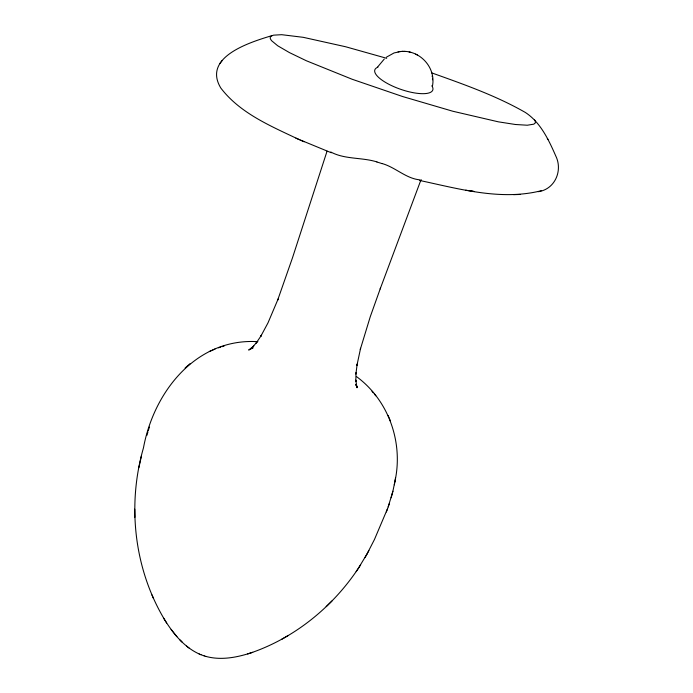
<?xml version="1.0" encoding="UTF-8"?>
<svg xmlns="http://www.w3.org/2000/svg" width="693" height="693" viewBox="0 0 693 693"><rect width="100%" height="100%" fill="white"/><g stroke="black" fill="none" stroke-linecap="round" stroke-linejoin="round"><path stroke-width="1.04" d="M165.159 620.607C134.052 569.447 126.949 505.171 143.468 447.86C153.777 391.987 196.015 337.777 257.883 341.675M432.38 86.408C436.46 67.412 419.23 49.186 400.337 51.533M394.949 481.297C403.482 442.524 388.66 400.078 356.358 376.498M388.193 506.878L392.905 491.224L394.915 481.453M394.326 484.823L395.53 477.962M141.459 455.838L138.877 467.645M391.164 497.765L391.978 494.733M392.099 494.239L392.905 491.224M146.881 435.369L147.964 431.8M148.319 430.578L149.393 427.027M327.044 151.195L292.515 257.744L277.676 300.104L278.092 299.055L267.983 322.895L260.733 336.382L261.443 335.273L256.124 343.122L256.982 341.995L252.633 347.098L253.794 346.015L248.674 350.043L252.884 347.947M367.047 553.932L374.471 539.457L387.604 508.506M386.365 511.988L389.431 503.413M380.518 287.976L370.253 316.753L360.299 349.402L360.594 348.258L356.956 365.298L357.155 364.042L355.916 374.081L356.011 372.721L355.821 381.583L355.786 380.102L357.008 387.759L355.985 384.329L357.008 387.188L356.28 385.386M380.154 288.964L421.093 179.513M358.515 568.069L366.848 554.261M365.012 557.605L368.884 550.588M272.28 35.525C251.524 41.823 201.793 56.592 220.816 88.037C240.298 113.6 271.465 126.351 299.653 139.821M250.216 653.127C294.36 638.158 332.571 607.129 358.272 568.442M356.176 571.638L360.629 564.856M377.52 67.117L384.269 59.052M222.219 60.473L219.932 63.453M326.178 606.635L328.846 604.036M329.279 603.612L331.982 600.97M185.1 368L187.552 365.861M187.699 365.722L190.107 363.626M386.443 57.172L394.074 52.937L401.204 51.429M281.834 639.206L284.598 637.603M285.083 637.317L287.941 635.672M209.321 351.524L211.746 350.485M212.638 350.095L214.995 349.081M419.681 180.466C459.208 188.886 501.074 200.918 541.311 190.705M538.366 191.692C555.067 189.232 562.933 170.504 555.777 155.986C548.735 139.925 540.462 122.271 525.303 112.431C495.764 95.504 463.409 84.225 431.462 72.791M252.78 347.938L251.212 348.449L252.694 347.973M205.752 656.366C220.357 660.446 235.871 657.674 250.026 653.178M247.652 653.949L252.711 652.321M218.39 347.817L220.695 347.089M221.933 346.691L224.151 345.989M419.655 179.833C405.864 178.473 395.253 167.178 382.016 163.522M398.059 51.819L399.064 51.698M520.174 194.456L513.626 194.664M402.174 51.386L403.248 51.412M404.184 51.438L405.067 51.455M470.729 190.956L474.428 191.537L465.757 190.185M410.161 52.304L410.854 52.46M409.113 52.044L410.039 52.27M200.831 654.677L204.236 655.907M376.957 161.928C361.911 157.207 344.897 159.598 330.778 152.001M204.149 655.881L205.968 656.427M386.685 58.307L345.651 46.76L303.257 37.327L281.687 34.693L273.536 35.161L271.318 35.984L270.261 37.145L270.296 38.669L271.474 40.601L277.694 45.764L289.405 52.581L306.419 60.785L352.148 79.253L402.538 96.509L452.824 111.244L498.38 121.838L515.41 124.497L527.269 125.225L533.801 124.168L535.187 123.077L535.446 121.673L534.649 119.941M331.341 152.772L295.868 138.158M163.721 618.303C172.557 632.692 183.645 646.993 199.437 654.088M199.16 653.975L200.979 654.738M300.537 140.203L304.088 141.77M415.609 54.141L417.325 54.955M186.573 646.084L187.595 646.872M188.141 647.297L189.05 648.016M179.73 639.717L181.012 640.999M181.254 641.242L182.458 642.437M371.994 391.259L373.319 392.827M374.411 394.135L375.797 395.781M175.485 634.944L171.136 629.443M175.563 635.022L176.914 636.65M547.331 138.453L547.964 139.466M165.298 620.815L166.675 623.016M355.812 384.39L356.618 386.018M388.063 415.428L389.145 417.957M389.423 418.624L390.54 421.223M151.992 594.949L153.413 598.319M432.163 75.935L432.241 76.732M432.449 78.95L432.536 79.79M134.737 509.13L134.875 517.307M431.86 85.741A30.665 9.893 19.2 0 1 400.926 89.406A30.665 9.893 19.2 0 1 377.928 67.169M376.923 162.032A33.195 14.899 15 0 1 381.947 163.609"/></g></svg>
